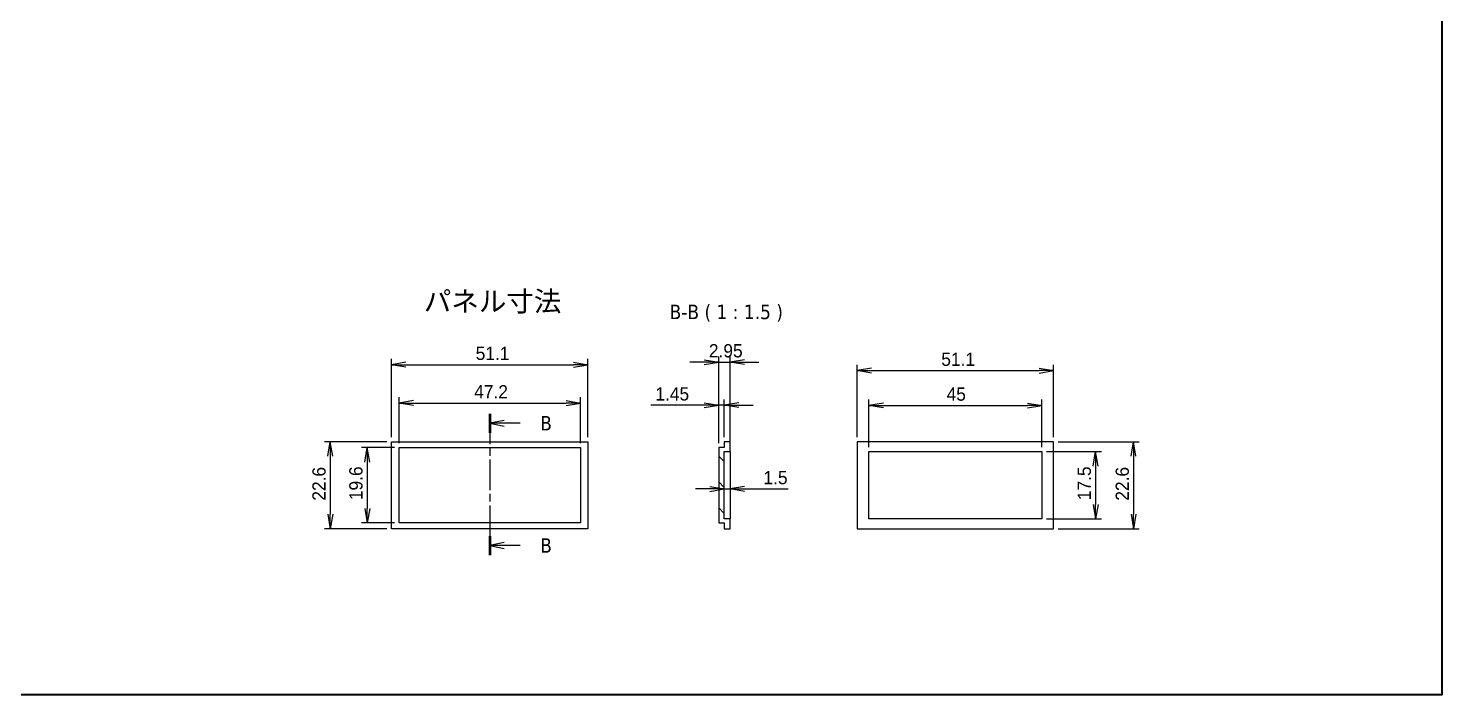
# Model space of a CAD drawing. Header units: millimetres. Extents: x 22 to 621, y 9 to 437.
# Drawn here: x 253.3 to 621, y 9 to 182.4 of the extents above; entities that cross this region are included whole.
import ezdxf

# ---------------------------------------------------------------- set-up
doc = ezdxf.new("R2010")
doc.units = ezdxf.units.MM
doc.header["$LTSCALE"] = 1.5
doc.linetypes.add('CHAIN', pattern=[0.3543, 0.2362, -0.0295, 0.0591, -0.0295])
for name, color, linetype, lineweight in [('Border (ISO)', 7, 'Continuous', 35), ('Dimension (ISO)', 7, 'Continuous', 25), ('Hatch (ISO)', 1, 'Continuous', 18), ('Section Line (ISO)', 7, 'CHAIN', 25), ('Symbol (ISO)', 7, 'Continuous', 25), ('Visible (ISO)', 7, 'Continuous', 25)]:
    doc.layers.add(name, color=color, linetype=linetype, lineweight=lineweight)
doc.styles.add('Note Text (JIS)', font='MS PGothic.ttf')
doc.styles.add('文字スタイル34', font='TAHOMA.TTF')
doc.dimstyles.new('Default (JIS)', dxfattribs={"dimscale": 1.5, "dimtxt": 2.3, "dimasz": 2.5, "dimexe": 1, "dimexo": 0.8, "dimgap": 0.8, "dimtad": 1, "dimtoh": 1, "dimrnd": 1e-08, "dimdsep": 46, "dimtxsty": 'Note Text (JIS)', "dimblk": 'OPEN', "dimcen": 0.09, "dimdle": 5, "dimclrd": 100, "dimclre": 100, "dimclrt": 7, "dimadec": 0, "dimazin": 2, "dimtfac": 1, "dimtmove": 0, "dimatfit": 3, "dimldrblk": 'OPEN', "dimfxl": 1, "dimtolj": 1, "dimtzin": 0, "dimlwd": 25, "dimlwe": 25, "dimarcsym": 0})

# ---------------------------------------------------------------- blocks, each defined once
blk = doc.blocks.new('図面枠 既定の図面枠')
at = {"layer": 'Border (ISO)', "flags": 128}
blk.add_lwpolyline([(15, 6), (15, 291), (414, 291), (414, 6), (15, 6)], dxfattribs=at)
blk = doc.blocks.new('2dTransSection1')
at = {"layer": 'Section Line (ISO)', "linetype": 'CHAIN', "ltscale": 14.968476}
blk.add_line((250.23, 99.07), (250.23, 74.56), dxfattribs=at)
at = {"layer": 'Section Line (ISO)', "linetype": 'Continuous', "lineweight": 50}
for p, q in [((250.23, 99.07), (250.23, 95.77)), ((250.23, 77.86), (250.23, 74.56))]:
    blk.add_line(p, q, dxfattribs=at)
at = {"layer": 'Section Line (ISO)', "linetype": 'Continuous'}
for p, q in [((252.73, 97.92), (250.23, 97.42)), ((252.73, 97.42), (250.23, 97.42)), ((250.23, 97.42), (252.73, 96.92)), ((255.5, 97.42), (252.73, 97.42)), ((252.73, 76.71), (250.23, 76.21)), ((252.73, 76.21), (250.23, 76.21)), ((250.23, 76.21), (252.73, 75.71)), ((255.5, 76.21), (252.73, 76.21))]:
    blk.add_line(p, q, dxfattribs=at)
at = {"layer": 'Section Line (ISO)', "char_height": 2.5, "attachment_point": 7, "style": '文字スタイル34'}
for insert in [(258.98, 96.17), (258.98, 74.96)]:
    blk.add_mtext('B', dxfattribs=dict(at, insert=insert))
blk = doc.blocks.new('_Open')
at = {"color": 0, "linetype": 'ByBlock', "lineweight": -2}
for p, q in [((-1, 0.167), (0, 0)), ((-1, -0.167), (0, 0)), ((0, 0), (-1, 0))]:
    blk.add_line(p, q, dxfattribs=at)
blk = doc.blocks.new('*D61')
at = {"layer": 'Defpoints', "color": 0}
for p in [(396.95, 84.91), (349.75, 73.31), (396.95, 73.31)]:
    blk.add_point(p, dxfattribs=at)
at = {"layer": 'Dimension (ISO)', "color": 100, "lineweight": 25}
for p, q in [((349.75, 74.51), (349.75, 86.41)), ((353.5, 84.91), (393.2, 84.91)), ((396.95, 74.51), (396.95, 86.41))]:
    blk.add_line(p, q, dxfattribs=at)
at = {"layer": 'Dimension (ISO)', "color": 100, "lineweight": 25, "xscale": 3.75, "yscale": 3.75, "zscale": 3.75, "rotation": 180}
blk.add_blockref('_Open', (349.75, 84.91), dxfattribs=at)
at = {"layer": 'Dimension (ISO)', "color": 100, "lineweight": 25, "xscale": 3.75, "yscale": 3.75, "zscale": 3.75}
blk.add_blockref('_Open', (396.95, 84.91), dxfattribs=at)
at = {"layer": 'Dimension (ISO)', "color": 7, "lineweight": 25, "insert": (369.29, 87.84), "char_height": 3.45, "attachment_point": 4, "style": 'Note Text (JIS)'}
blk.add_mtext('\\A1;47.2', dxfattribs=at)
blk = doc.blocks.new('*D62')
at = {"layer": 'Defpoints', "color": 0}
for p in [(398.9, 94.89), (347.8, 74.81), (398.9, 74.81)]:
    blk.add_point(p, dxfattribs=at)
at = {"layer": 'Dimension (ISO)', "color": 100, "lineweight": 25}
for p, q in [((347.8, 76.01), (347.8, 96.39)), ((398.9, 76.01), (398.9, 96.39)), ((351.55, 94.89), (395.15, 94.89))]:
    blk.add_line(p, q, dxfattribs=at)
at = {"layer": 'Dimension (ISO)', "color": 100, "lineweight": 25, "xscale": 3.75, "yscale": 3.75, "zscale": 3.75, "rotation": 180}
blk.add_blockref('_Open', (347.8, 94.89), dxfattribs=at)
at = {"layer": 'Dimension (ISO)', "color": 100, "lineweight": 25, "xscale": 3.75, "yscale": 3.75, "zscale": 3.75}
blk.add_blockref('_Open', (398.9, 94.89), dxfattribs=at)
at = {"layer": 'Dimension (ISO)', "color": 7, "lineweight": 25, "insert": (369.68, 97.82), "char_height": 3.45, "attachment_point": 4, "style": 'Note Text (JIS)'}
blk.add_mtext('\\A1;51.1', dxfattribs=at)
blk = doc.blocks.new('*D63')
at = {"layer": 'Defpoints', "color": 0}
for p in [(349.75, 73.31), (341.48, 53.71), (349.75, 53.71)]:
    blk.add_point(p, dxfattribs=at)
at = {"layer": 'Dimension (ISO)', "color": 100, "lineweight": 25}
for p, q in [((348.55, 73.31), (339.98, 73.31)), ((341.48, 69.56), (341.48, 57.46)), ((348.55, 53.71), (339.98, 53.71))]:
    blk.add_line(p, q, dxfattribs=at)
at = {"layer": 'Dimension (ISO)', "color": 100, "lineweight": 25, "xscale": 3.75, "yscale": 3.75, "zscale": 3.75}
for p, rotation in [((341.48, 73.31), 90), ((341.48, 53.71), 270)]:
    blk.add_blockref('_Open', p, dxfattribs=dict(at, rotation=rotation))
at = {"layer": 'Dimension (ISO)', "color": 7, "lineweight": 25, "insert": (338.54, 59.64), "char_height": 3.45, "attachment_point": 4, "rotation": 90, "style": 'Note Text (JIS)'}
blk.add_mtext('\\A1;19.6', dxfattribs=at)
blk = doc.blocks.new('*D64')
at = {"layer": 'Defpoints', "color": 0}
for p in [(347.8, 74.81), (331.86, 52.21), (347.8, 52.21)]:
    blk.add_point(p, dxfattribs=at)
at = {"layer": 'Dimension (ISO)', "color": 100, "lineweight": 25}
for p, q in [((346.6, 74.81), (330.36, 74.81)), ((331.86, 71.06), (331.86, 55.96)), ((346.6, 52.21), (330.36, 52.21))]:
    blk.add_line(p, q, dxfattribs=at)
at = {"layer": 'Dimension (ISO)', "color": 100, "lineweight": 25, "xscale": 3.75, "yscale": 3.75, "zscale": 3.75}
for p, rotation in [((331.86, 74.81), 90), ((331.86, 52.21), 270)]:
    blk.add_blockref('_Open', p, dxfattribs=dict(at, rotation=rotation))
at = {"layer": 'Dimension (ISO)', "color": 7, "lineweight": 25, "insert": (328.94, 59.5), "char_height": 3.45, "attachment_point": 4, "rotation": 90, "style": 'Note Text (JIS)'}
blk.add_mtext('\\A1;22.6', dxfattribs=at)
blk = doc.blocks.new('*D65')
at = {"layer": 'Defpoints', "color": 0}
for p in [(435.85, 95.56), (432.9, 73.31), (435.85, 73.54)]:
    blk.add_point(p, dxfattribs=at)
at = {"layer": 'Dimension (ISO)', "color": 100, "lineweight": 25}
for p, q in [((432.9, 74.51), (432.9, 97.06)), ((435.85, 74.74), (435.85, 97.06)), ((429.15, 95.56), (425.4, 95.56)), ((432.9, 95.56), (435.85, 95.56)), ((439.6, 95.56), (443.35, 95.56))]:
    blk.add_line(p, q, dxfattribs=at)
at = {"layer": 'Dimension (ISO)', "color": 100, "lineweight": 25, "xscale": 3.75, "yscale": 3.75, "zscale": 3.75}
blk.add_blockref('_Open', (432.9, 95.56), dxfattribs=at)
at = {"layer": 'Dimension (ISO)', "color": 100, "lineweight": 25, "xscale": 3.75, "yscale": 3.75, "zscale": 3.75, "rotation": 180}
blk.add_blockref('_Open', (435.85, 95.56), dxfattribs=at)
at = {"layer": 'Dimension (ISO)', "color": 7, "lineweight": 25, "insert": (430.35, 98.49), "char_height": 3.45, "attachment_point": 4, "style": 'Note Text (JIS)'}
blk.add_mtext('\\A1;2.95', dxfattribs=at)
blk = doc.blocks.new('*D66')
at = {"layer": 'Defpoints', "color": 0}
for p in [(432.9, 84.34), (434.35, 74.81), (432.9, 73.31)]:
    blk.add_point(p, dxfattribs=at)
at = {"layer": 'Dimension (ISO)', "color": 100, "lineweight": 25}
for p, q in [((432.9, 74.51), (432.9, 85.84)), ((434.35, 76.01), (434.35, 85.84)), ((432.9, 84.34), (415.23, 84.34)), ((429.15, 84.34), (425.4, 84.34)), ((434.35, 84.34), (432.9, 84.34)), ((438.1, 84.34), (441.85, 84.34))]:
    blk.add_line(p, q, dxfattribs=at)
at = {"layer": 'Dimension (ISO)', "color": 100, "lineweight": 25, "xscale": 3.75, "yscale": 3.75, "zscale": 3.75}
blk.add_blockref('_Open', (432.9, 84.34), dxfattribs=at)
at = {"layer": 'Dimension (ISO)', "color": 100, "lineweight": 25, "xscale": 3.75, "yscale": 3.75, "zscale": 3.75, "rotation": 180}
blk.add_blockref('_Open', (434.35, 84.34), dxfattribs=at)
at = {"layer": 'Dimension (ISO)', "color": 7, "lineweight": 25, "insert": (416.43, 87.27), "char_height": 3.45, "attachment_point": 4, "style": 'Note Text (JIS)'}
blk.add_mtext('\\A1;1.45', dxfattribs=at)
blk = doc.blocks.new('*D67')
at = {"layer": 'Defpoints', "color": 0}
for p in [(435.85, 62.55), (434.35, 60.98), (435.85, 60.98)]:
    blk.add_point(p, dxfattribs=at)
at = {"layer": 'Dimension (ISO)', "color": 100, "lineweight": 25}
for p, q in [((430.6, 62.55), (426.85, 62.55)), ((434.35, 62.55), (435.85, 62.55)), ((435.85, 62.55), (451, 62.55)), ((439.6, 62.55), (443.35, 62.55))]:
    blk.add_line(p, q, dxfattribs=at)
at = {"layer": 'Dimension (ISO)', "color": 100, "lineweight": 25, "xscale": 3.75, "yscale": 3.75, "zscale": 3.75}
blk.add_blockref('_Open', (434.35, 62.55), dxfattribs=at)
at = {"layer": 'Dimension (ISO)', "color": 100, "lineweight": 25, "xscale": 3.75, "yscale": 3.75, "zscale": 3.75, "rotation": 180}
blk.add_blockref('_Open', (435.85, 62.55), dxfattribs=at)
at = {"layer": 'Dimension (ISO)', "color": 7, "lineweight": 25, "insert": (444.55, 65.48), "char_height": 3.45, "attachment_point": 4, "style": 'Note Text (JIS)'}
blk.add_mtext('\\A1;1.5', dxfattribs=at)
blk = doc.blocks.new('*D68')
at = {"layer": 'Defpoints', "color": 0}
for p in [(516.99, 84.29), (471.99, 72.26), (516.99, 72.26)]:
    blk.add_point(p, dxfattribs=at)
at = {"layer": 'Dimension (ISO)', "color": 100, "lineweight": 25}
for p, q in [((471.99, 73.46), (471.99, 85.79)), ((516.99, 73.46), (516.99, 85.79)), ((475.74, 84.29), (513.24, 84.29))]:
    blk.add_line(p, q, dxfattribs=at)
at = {"layer": 'Dimension (ISO)', "color": 100, "lineweight": 25, "xscale": 3.75, "yscale": 3.75, "zscale": 3.75, "rotation": 180}
blk.add_blockref('_Open', (471.99, 84.29), dxfattribs=at)
at = {"layer": 'Dimension (ISO)', "color": 100, "lineweight": 25, "xscale": 3.75, "yscale": 3.75, "zscale": 3.75}
blk.add_blockref('_Open', (516.99, 84.29), dxfattribs=at)
at = {"layer": 'Dimension (ISO)', "color": 7, "lineweight": 25, "insert": (492.19, 87.22), "char_height": 3.45, "attachment_point": 4, "style": 'Note Text (JIS)'}
blk.add_mtext('\\A1;45', dxfattribs=at)
blk = doc.blocks.new('*D69')
at = {"layer": 'Defpoints', "color": 0}
for p in [(520.04, 93.35), (468.94, 74.81), (520.04, 74.81)]:
    blk.add_point(p, dxfattribs=at)
at = {"layer": 'Dimension (ISO)', "color": 100, "lineweight": 25}
for p, q in [((468.94, 76.01), (468.94, 94.85)), ((472.69, 93.35), (516.29, 93.35)), ((520.04, 76.01), (520.04, 94.85))]:
    blk.add_line(p, q, dxfattribs=at)
at = {"layer": 'Dimension (ISO)', "color": 100, "lineweight": 25, "xscale": 3.75, "yscale": 3.75, "zscale": 3.75, "rotation": 180}
blk.add_blockref('_Open', (468.94, 93.35), dxfattribs=at)
at = {"layer": 'Dimension (ISO)', "color": 100, "lineweight": 25, "xscale": 3.75, "yscale": 3.75, "zscale": 3.75}
blk.add_blockref('_Open', (520.04, 93.35), dxfattribs=at)
at = {"layer": 'Dimension (ISO)', "color": 7, "lineweight": 25, "insert": (490.81, 96.29), "char_height": 3.45, "attachment_point": 4, "style": 'Note Text (JIS)'}
blk.add_mtext('\\A1;51.1', dxfattribs=at)
blk = doc.blocks.new('*D70')
at = {"layer": 'Defpoints', "color": 0}
for p in [(516.99, 72.26), (516.99, 54.76), (530.97, 54.76)]:
    blk.add_point(p, dxfattribs=at)
at = {"layer": 'Dimension (ISO)', "color": 100, "lineweight": 25}
for p, q in [((518.19, 72.26), (532.47, 72.26)), ((530.97, 68.51), (530.97, 58.51)), ((518.19, 54.76), (532.47, 54.76))]:
    blk.add_line(p, q, dxfattribs=at)
at = {"layer": 'Dimension (ISO)', "color": 100, "lineweight": 25, "xscale": 3.75, "yscale": 3.75, "zscale": 3.75}
for p, rotation in [((530.97, 72.26), 90), ((530.97, 54.76), 270)]:
    blk.add_blockref('_Open', p, dxfattribs=dict(at, rotation=rotation))
at = {"layer": 'Dimension (ISO)', "color": 7, "lineweight": 25, "insert": (528.04, 59.63), "char_height": 3.45, "attachment_point": 4, "rotation": 90, "style": 'Note Text (JIS)'}
blk.add_mtext('\\A1;17.5', dxfattribs=at)
blk = doc.blocks.new('*D71')
at = {"layer": 'Defpoints', "color": 0}
for p in [(520.04, 74.81), (520.04, 52.21), (540.83, 52.21)]:
    blk.add_point(p, dxfattribs=at)
at = {"layer": 'Dimension (ISO)', "color": 100, "lineweight": 25}
for p, q in [((521.24, 74.81), (542.33, 74.81)), ((540.83, 71.06), (540.83, 55.96)), ((521.24, 52.21), (542.33, 52.21))]:
    blk.add_line(p, q, dxfattribs=at)
at = {"layer": 'Dimension (ISO)', "color": 100, "lineweight": 25, "xscale": 3.75, "yscale": 3.75, "zscale": 3.75}
for p, rotation in [((540.83, 74.81), 90), ((540.83, 52.21), 270)]:
    blk.add_blockref('_Open', p, dxfattribs=dict(at, rotation=rotation))
at = {"layer": 'Dimension (ISO)', "color": 7, "lineweight": 25, "insert": (537.91, 59.5), "char_height": 3.45, "attachment_point": 4, "rotation": 90, "style": 'Note Text (JIS)'}
blk.add_mtext('\\A1;22.6', dxfattribs=at)

msp = doc.modelspace()

# ---------------------------------------------------------------- hatches: boundary and pattern name
at = {"layer": 'Hatch (ISO)'}
h = msp.add_hatch(dxfattribs=at)
h.set_pattern_fill('ANSI31', color=256, scale=38.1, angle=270, style=0)
h.set_pattern_definition([(315, (-2.0024, -66.48), (3.367596, 3.367596), [])])
h.paths.add_polyline_path([(435.846, 74.81), (434.346, 74.81), (434.346, 73.31), (432.896, 73.31), (432.896, 53.71), (434.346, 53.71), (434.346, 52.21), (435.846, 52.21), (435.846, 54.76), (434.346, 54.76), (434.346, 72.26), (435.846, 72.26)])

# ---------------------------------------------------------------- linework, layer by layer
at = {"layer": 'Visible (ISO)'}
for p, q in [((347.799, 52.21), (347.799, 74.81)), ((347.799, 74.81), (398.899, 74.81)), ((398.899, 74.81), (398.899, 52.21)), ((435.846, 74.81), (434.346, 74.81)), ((434.346, 74.81), (434.346, 73.31)), ((435.846, 72.26), (435.846, 74.81)), ((468.937, 74.81), (468.937, 52.21)), ((520.037, 74.81), (468.937, 74.81)), ((520.037, 52.21), (520.037, 74.81)), ((349.749, 73.31), (396.949, 73.31)), ((349.749, 53.71), (349.749, 73.31)), ((396.949, 73.31), (396.949, 53.71)), ((434.346, 73.31), (432.896, 73.31)), ((432.896, 73.31), (432.896, 53.71)), ((434.346, 54.76), (434.346, 72.26)), ((434.346, 72.26), (435.846, 72.26)), ((435.846, 72.26), (435.846, 54.76)), ((471.987, 54.76), (471.987, 72.26)), ((471.987, 72.26), (516.987, 72.26)), ((516.987, 72.26), (516.987, 54.76)), ((398.899, 52.21), (347.799, 52.21)), ((396.949, 53.71), (349.749, 53.71)), ((432.896, 53.71), (434.346, 53.71)), ((435.846, 54.76), (434.346, 54.76)), ((434.346, 53.71), (434.346, 52.21)), ((434.346, 52.21), (435.846, 52.21)), ((435.846, 52.21), (435.846, 54.76)), ((468.937, 52.21), (520.037, 52.21)), ((516.987, 54.76), (471.987, 54.76))]:
    msp.add_line(p, q, dxfattribs=at)

# ---------------------------------------------------------------- block references
at = {"xscale": 1.5, "yscale": 1.5, "zscale": 1.5}
msp.add_blockref('図面枠 既定の図面枠', (0, 0), dxfattribs=at)
at = {"layer": 'Section Line (ISO)', "xscale": 1.5, "yscale": 1.5, "zscale": 1.5}
msp.add_blockref('2dTransSection1', (-2.002, -66.48), dxfattribs=at)

# ---------------------------------------------------------------- texts
at = {"layer": 'Symbol (ISO)', "insert": (356.181, 111.096), "char_height": 5.25, "width": 43.0852, "attachment_point": 4, "style": 'Note Text (JIS)'}
msp.add_mtext('{\\fTahoma|b0|i0;\\H5.2500;パネル寸法}', dxfattribs=at)
at = {"layer": 'Symbol (ISO)', "insert": (420.135, 106.071), "char_height": 3.75, "attachment_point": 7, "style": '文字スタイル34'}
msp.add_mtext('B-B ( 1 : 1.5 )', dxfattribs=at)

# ---------------------------------------------------------------- dimensions: what is measured, and where the dimension line sits
at = {"layer": 'Dimension (ISO)', "color": 100, "lineweight": 25}
for base, p1, p2, override, picture, middle in [((398.899, 94.887), (347.799, 74.81), (398.899, 74.81), {"dimtoh": 0, "dimdec": 2, "dimtp": 0, "dimtm": 0, "dimtdec": 2, "dimatfit": 2}, '*D62', (373.349, 94.887)), ((396.949, 84.913), (349.749, 73.31), (396.949, 73.31), {"dimtoh": 0, "dimdec": 2, "dimtp": 0, "dimtm": 0, "dimtdec": 2, "dimatfit": 2}, '*D61', (373.349, 84.913)), ((516.987, 84.292), (471.987, 72.26), (516.987, 72.26), {"dimtoh": 0, "dimdec": 2, "dimtp": 0, "dimtm": 0, "dimtdec": 2, "dimatfit": 2}, '*D68', (494.487, 84.292)), ((435.846, 62.548), (434.346, 60.976), (435.846, 60.976), {"dimtoh": 0, "dimdec": 2, "dimse1": 1, "dimse2": 1, "dimtp": 0, "dimtm": 0, "dimtdec": 2, "dimatfit": 2}, '*D67', (447.172, 62.548))]:
    dim = msp.add_linear_dim(base=base, p1=p1, p2=p2, dimstyle='Default (JIS)', override=override, dxfattribs=at)
    dim.commit()
    dim.dimension.update_dxf_attribs({"geometry": picture, "text_midpoint": middle, "dimtype": 160})
for base, p1, p2, angle, picture, middle in [((435.846, 95.564), (432.896, 73.31), (435.846, 73.535), 180, '*D65', (434.371, 95.564)), ((520.037, 93.352), (468.937, 74.81), (520.037, 74.81), 180, '*D69', (494.487, 93.352)), ((432.896, 84.336), (434.346, 74.81), (432.896, 73.31), 180, '*D66', (420.314, 84.336)), ((331.862, 52.21), (347.799, 74.81), (347.799, 52.21), 270, '*D64', (331.862, 63.51)), ((540.834, 52.21), (520.037, 74.81), (520.037, 52.21), 90, '*D71', (540.834, 63.51)), ((341.477, 53.71), (349.749, 73.31), (349.749, 53.71), 270, '*D63', (341.477, 63.51)), ((530.969, 54.76), (516.987, 72.26), (516.987, 54.76), 270, '*D70', (530.969, 63.51))]:
    dim = msp.add_linear_dim(base=base, p1=p1, p2=p2, angle=angle, dimstyle='Default (JIS)', override={"dimtoh": 0, "dimdec": 2, "dimtp": 0, "dimtm": 0, "dimtdec": 2, "dimatfit": 2}, dxfattribs=at)
    dim.commit()
    dim.dimension.update_dxf_attribs({"geometry": picture, "text_midpoint": middle, "dimtype": 160})

doc.saveas('drawing.dxf')
